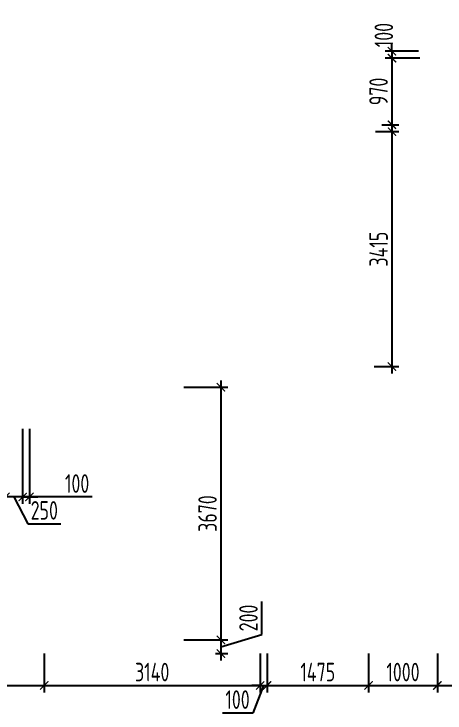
# Model space of a CAD drawing. Header units: millimetres. Extents: x -350007 to 536090, y -888 to 198380.
# Drawn here: x 220691 to 226960, y 70133 to 80290 of the extents above; entities that cross this region are included whole.
import ezdxf

# ---------------------------------------------------------------- set-up
doc = ezdxf.new("R2010")
doc.units = ezdxf.units.MM
doc.layers.add('АР_Размеры нов.', color=15, linetype='Continuous', lineweight=0)
doc.styles.add('ISOCPEUR', font='isocpeur.ttf', dxfattribs={"width": 0.7})
doc.dimstyles.new('R_100', dxfattribs={"dimtxt": 270, "dimasz": 120, "dimexe": 100, "dimexo": 0, "dimgap": 60, "dimtad": 1, "dimdec": 0, "dimrnd": 5, "dimzin": 0, "dimdsep": 46, "dimtxsty": 'ISOCPEUR', "dimblk": 'ARCHTICK', "dimcen": 0, "dimdle": 100, "dimclrd": 256, "dimclre": 256, "dimclrt": 256, "dimadec": 0, "dimazin": 0, "dimtfac": 2, "dimtdec": 0, "dimtofl": 0, "dimtmove": 1, "dimatfit": 3, "dimfxl": 1, "dimtvp": 3, "dimtolj": 1, "dimtzin": 0, "dimarcsym": 0})

# ---------------------------------------------------------------- blocks, each defined once
blk = doc.blocks.new('_ArchTick')
at = {"color": 0, "linetype": 'ByBlock', "const_width": 0.15}
blk.add_lwpolyline([(-0.5, -0.5), (0.5, 0.5)], dxfattribs=at)
blk = doc.blocks.new('*D2662')
at = {"layer": 'АР_Размеры нов.', "lineweight": -2, "ltscale": 100, "transparency": 16777216}
for p, q in [((226188, 79748), (226188, 78580)), ((226594, 79648), (226088, 79648)), ((226039, 78680), (226288, 78680))]:
    blk.add_line(p, q, dxfattribs=at)
at = {"layer": 'АР_Размеры нов.', "lineweight": -2, "ltscale": 100, "transparency": 16777216, "xscale": 120, "yscale": 120, "zscale": 120}
for p, rotation in [((226188, 79648), 90), ((226188, 78680), 270)]:
    blk.add_blockref('_ArchTick', p, dxfattribs=dict(at, rotation=rotation))
at = {"layer": 'АР_Размеры нов.', "ltscale": 100, "transparency": 16777216, "insert": (225993, 79164), "char_height": 270, "attachment_point": 5, "rotation": 90, "style": 'ISOCPEUR'}
blk.add_mtext('\\A1;970', dxfattribs=at)
blk = doc.blocks.new('*D2485')
at = {"layer": 'АР_Размеры нов.', "lineweight": -2, "ltscale": 500, "transparency": 16777216}
for p, q in [((226188, 79748), (226188, 79868)), ((226574, 79748), (226088, 79748)), ((226594, 79648), (226088, 79648)), ((226188, 79648), (226188, 79528))]:
    blk.add_line(p, q, dxfattribs=at)
at = {"layer": 'АР_Размеры нов.', "lineweight": -2, "ltscale": 500, "transparency": 16777216, "xscale": 120, "yscale": 120, "zscale": 120}
for p, rotation in [((226188, 79748), 270), ((226188, 79648), 90)]:
    blk.add_blockref('_ArchTick', p, dxfattribs=dict(at, rotation=rotation))
at = {"layer": 'АР_Размеры нов.', "lineweight": 13, "ltscale": 500, "transparency": 16777216, "insert": (226070, 79983), "char_height": 270, "attachment_point": 5, "rotation": 90, "style": 'ISOCPEUR'}
blk.add_mtext('\\A1;100', dxfattribs=at)
blk = doc.blocks.new('*D2488')
at = {"layer": 'АР_Размеры нов.', "lineweight": -2, "ltscale": 500, "transparency": 16777216}
for p, q in [((226188, 78680), (226188, 75066)), ((225949, 78580), (226288, 78580)), ((225927, 75166), (226288, 75166))]:
    blk.add_line(p, q, dxfattribs=at)
at = {"layer": 'АР_Размеры нов.', "lineweight": -2, "ltscale": 500, "transparency": 16777216, "xscale": 120, "yscale": 120, "zscale": 120}
for p, rotation in [((226188, 78580), 90), ((226188, 75166), 270)]:
    blk.add_blockref('_ArchTick', p, dxfattribs=dict(at, rotation=rotation))
at = {"layer": 'АР_Размеры нов.', "lineweight": 13, "ltscale": 500, "transparency": 16777216, "insert": (225993, 76873), "char_height": 270, "attachment_point": 5, "rotation": 90, "style": 'ISOCPEUR'}
blk.add_mtext('\\A1;3415', dxfattribs=at)
blk = doc.blocks.new('*D2497')
at = {"layer": 'АР_Размеры нов.', "lineweight": -2, "ltscale": 500, "transparency": 16777216}
for p, q in [((220566, 74264), (220566, 73172)), ((220816, 74264), (220816, 73172)), ((220916, 73272), (220466, 73272)), ((220691, 73272), (220892, 72882)), ((220892, 72882), (221371, 72882))]:
    blk.add_line(p, q, dxfattribs=at)
at = {"layer": 'АР_Размеры нов.', "lineweight": -2, "ltscale": 500, "transparency": 16777216, "xscale": 120, "yscale": 120, "zscale": 120, "rotation": 180}
blk.add_blockref('_ArchTick', (220566, 73272), dxfattribs=at)
at = {"layer": 'АР_Размеры нов.', "lineweight": -2, "ltscale": 500, "transparency": 16777216, "xscale": 120, "yscale": 120, "zscale": 120}
blk.add_blockref('_ArchTick', (220816, 73272), dxfattribs=at)
at = {"layer": 'АР_Размеры нов.', "lineweight": 13, "ltscale": 500, "transparency": 16777216, "insert": (221132, 73077), "char_height": 270, "attachment_point": 5, "style": 'ISOCPEUR'}
blk.add_mtext('\\A1;250', dxfattribs=at)
blk = doc.blocks.new('*D2499')
at = {"layer": 'АР_Размеры нов.', "lineweight": -2, "ltscale": 500, "transparency": 16777216}
for p, q in [((220816, 74264), (220816, 73172)), ((220916, 74264), (220916, 73172)), ((220816, 73272), (220696, 73272)), ((220816, 73272), (220916, 73272)), ((220916, 73272), (221036, 73272)), ((221830, 73272), (220916, 73272))]:
    blk.add_line(p, q, dxfattribs=at)
at = {"layer": 'АР_Размеры нов.', "lineweight": -2, "ltscale": 500, "transparency": 16777216, "xscale": 120, "yscale": 120, "zscale": 120}
blk.add_blockref('_ArchTick', (220816, 73272), dxfattribs=at)
at = {"layer": 'АР_Размеры нов.', "lineweight": -2, "ltscale": 500, "transparency": 16777216, "xscale": 120, "yscale": 120, "zscale": 120, "rotation": 180}
blk.add_blockref('_ArchTick', (220916, 73272), dxfattribs=at)
at = {"layer": 'АР_Размеры нов.', "lineweight": 13, "ltscale": 500, "transparency": 16777216, "insert": (221609, 73467), "char_height": 270, "attachment_point": 5, "style": 'ISOCPEUR'}
blk.add_mtext('\\A1;100', dxfattribs=at)
blk = doc.blocks.new('*D3498')
at = {"layer": 'АР_Размеры нов.', "lineweight": -2, "transparency": 16777216}
for p, q in [((218131, 71065), (218131, 70433)), ((221131, 70996), (221131, 70433)), ((218031, 70533), (221231, 70533))]:
    blk.add_line(p, q, dxfattribs=at)
at = {"layer": 'АР_Размеры нов.', "lineweight": -2, "transparency": 16777216, "xscale": 120, "yscale": 120, "zscale": 120, "rotation": 180}
blk.add_blockref('_ArchTick', (218131, 70533), dxfattribs=at)
at = {"layer": 'АР_Размеры нов.', "lineweight": -2, "transparency": 16777216, "xscale": 120, "yscale": 120, "zscale": 120}
blk.add_blockref('_ArchTick', (221131, 70533), dxfattribs=at)
at = {"layer": 'АР_Размеры нов.', "transparency": 16777216, "insert": (219631, 70728), "char_height": 270, "attachment_point": 5, "style": 'ISOCPEUR'}
blk.add_mtext('\\A1;3000', dxfattribs=at)
blk = doc.blocks.new('*D3499')
at = {"layer": 'АР_Размеры нов.', "lineweight": -2, "transparency": 16777216}
for p, q in [((221131, 70996), (221131, 70433)), ((224271, 70996), (224271, 70433)), ((221031, 70533), (224371, 70533))]:
    blk.add_line(p, q, dxfattribs=at)
at = {"layer": 'АР_Размеры нов.', "lineweight": -2, "transparency": 16777216, "xscale": 120, "yscale": 120, "zscale": 120, "rotation": 180}
blk.add_blockref('_ArchTick', (221131, 70533), dxfattribs=at)
at = {"layer": 'АР_Размеры нов.', "lineweight": -2, "transparency": 16777216, "xscale": 120, "yscale": 120, "zscale": 120}
blk.add_blockref('_ArchTick', (224271, 70533), dxfattribs=at)
at = {"layer": 'АР_Размеры нов.', "transparency": 16777216, "insert": (222701, 70728), "char_height": 270, "attachment_point": 5, "style": 'ISOCPEUR'}
blk.add_mtext('\\A1;3140', dxfattribs=at)
blk = doc.blocks.new('*D3500')
at = {"layer": 'АР_Размеры нов.', "lineweight": -2, "transparency": 16777216}
for p, q in [((224271, 70996), (224271, 70433)), ((224371, 70996), (224371, 70433)), ((224271, 70533), (224151, 70533)), ((224321, 70533), (224163, 70133)), ((224271, 70533), (224371, 70533)), ((224371, 70533), (224491, 70533)), ((224163, 70133), (223721, 70133))]:
    blk.add_line(p, q, dxfattribs=at)
at = {"layer": 'АР_Размеры нов.', "lineweight": -2, "transparency": 16777216, "xscale": 120, "yscale": 120, "zscale": 120}
blk.add_blockref('_ArchTick', (224271, 70533), dxfattribs=at)
at = {"layer": 'АР_Размеры нов.', "lineweight": -2, "transparency": 16777216, "xscale": 120, "yscale": 120, "zscale": 120, "rotation": 180}
blk.add_blockref('_ArchTick', (224371, 70533), dxfattribs=at)
at = {"layer": 'АР_Размеры нов.', "transparency": 16777216, "insert": (223942, 70328), "char_height": 270, "attachment_point": 5, "style": 'ISOCPEUR'}
blk.add_mtext('\\A1;100', dxfattribs=at)
blk = doc.blocks.new('*D3504')
at = {"layer": 'АР_Размеры нов.', "lineweight": -2, "transparency": 16777216}
for p, q in [((223701, 74966), (223701, 71096)), ((223161, 74866), (223801, 74866)), ((223161, 71196), (223801, 71196))]:
    blk.add_line(p, q, dxfattribs=at)
at = {"layer": 'АР_Размеры нов.', "lineweight": -2, "transparency": 16777216, "xscale": 120, "yscale": 120, "zscale": 120}
for p, rotation in [((223701, 74866), 90), ((223701, 71196), 270)]:
    blk.add_blockref('_ArchTick', p, dxfattribs=dict(at, rotation=rotation))
at = {"layer": 'АР_Размеры нов.', "transparency": 16777216, "insert": (223506, 73031), "char_height": 270, "attachment_point": 5, "rotation": 90, "style": 'ISOCPEUR'}
blk.add_mtext('\\A1;3670', dxfattribs=at)
blk = doc.blocks.new('*D3505')
at = {"layer": 'АР_Размеры нов.', "lineweight": -2, "transparency": 16777216}
for p, q in [((224296, 71274), (224296, 71753)), ((223701, 71296), (223701, 70896)), ((223701, 71096), (224296, 71274)), ((223161, 71196), (223801, 71196)), ((223621, 70996), (223801, 70996))]:
    blk.add_line(p, q, dxfattribs=at)
at = {"layer": 'АР_Размеры нов.', "lineweight": -2, "transparency": 16777216, "xscale": 120, "yscale": 120, "zscale": 120}
for p, rotation in [((223701, 71196), 90), ((223701, 70996), 270)]:
    blk.add_blockref('_ArchTick', p, dxfattribs=dict(at, rotation=rotation))
at = {"layer": 'АР_Размеры нов.', "transparency": 16777216, "insert": (224101, 71514), "char_height": 270, "attachment_point": 5, "rotation": 90, "style": 'ISOCPEUR'}
blk.add_mtext('\\A1;200', dxfattribs=at)
blk = doc.blocks.new('*D4373')
at = {"layer": 'АР_Размеры нов.', "lineweight": -2, "transparency": 16777216}
for p, q in [((224371, 70996), (224371, 70433)), ((225848, 70996), (225848, 70433)), ((224271, 70533), (225948, 70533))]:
    blk.add_line(p, q, dxfattribs=at)
at = {"layer": 'АР_Размеры нов.', "lineweight": -2, "transparency": 16777216, "xscale": 120, "yscale": 120, "zscale": 120, "rotation": 180}
blk.add_blockref('_ArchTick', (224371, 70533), dxfattribs=at)
at = {"layer": 'АР_Размеры нов.', "lineweight": -2, "transparency": 16777216, "xscale": 120, "yscale": 120, "zscale": 120}
blk.add_blockref('_ArchTick', (225848, 70533), dxfattribs=at)
at = {"layer": 'АР_Размеры нов.', "transparency": 16777216, "insert": (225109, 70728), "char_height": 270, "attachment_point": 5, "style": 'ISOCPEUR'}
blk.add_mtext('\\A1;1475', dxfattribs=at)
blk = doc.blocks.new('*D4374')
at = {"layer": 'АР_Размеры нов.', "lineweight": -2, "transparency": 16777216}
for p, q in [((225848, 70996), (225848, 70433)), ((226848, 70996), (226848, 70433)), ((225748, 70533), (226948, 70533))]:
    blk.add_line(p, q, dxfattribs=at)
at = {"layer": 'АР_Размеры нов.', "lineweight": -2, "transparency": 16777216, "xscale": 120, "yscale": 120, "zscale": 120, "rotation": 180}
blk.add_blockref('_ArchTick', (225848, 70533), dxfattribs=at)
at = {"layer": 'АР_Размеры нов.', "lineweight": -2, "transparency": 16777216, "xscale": 120, "yscale": 120, "zscale": 120}
blk.add_blockref('_ArchTick', (226848, 70533), dxfattribs=at)
at = {"layer": 'АР_Размеры нов.', "transparency": 16777216, "insert": (226348, 70728), "char_height": 270, "attachment_point": 5, "style": 'ISOCPEUR'}
blk.add_mtext('\\A1;1000', dxfattribs=at)
blk = doc.blocks.new('*D4375')
at = {"layer": 'АР_Размеры нов.', "lineweight": -2, "transparency": 16777216}
for p, q in [((226848, 70996), (226848, 70433)), ((228828, 70996), (228828, 70433)), ((226748, 70533), (228928, 70533))]:
    blk.add_line(p, q, dxfattribs=at)
at = {"layer": 'АР_Размеры нов.', "lineweight": -2, "transparency": 16777216, "xscale": 120, "yscale": 120, "zscale": 120, "rotation": 180}
blk.add_blockref('_ArchTick', (226848, 70533), dxfattribs=at)
at = {"layer": 'АР_Размеры нов.', "lineweight": -2, "transparency": 16777216, "xscale": 120, "yscale": 120, "zscale": 120}
blk.add_blockref('_ArchTick', (228828, 70533), dxfattribs=at)
at = {"layer": 'АР_Размеры нов.', "transparency": 16777216, "insert": (227838, 70728), "char_height": 270, "attachment_point": 5, "style": 'ISOCPEUR'}
blk.add_mtext('\\A1;1980', dxfattribs=at)

msp = doc.modelspace()

# ---------------------------------------------------------------- dimensions: what is measured, and where the dimension line sits
at = {"layer": 'АР_Размеры нов.', "lineweight": 13, "ltscale": 500}
dim = msp.add_linear_dim(base=(226188.4, 79748.5), p1=(226594.3, 79648.4), p2=(226574.3, 79748.5), angle=90, dimstyle='R_100', override={"dimpost": '\\X'}, dxfattribs=at)
dim.commit()
dim.dimension.update_dxf_attribs({"geometry": '*D2485', "text_midpoint": (226265.3, 79983), "dimtype": 160})
at = {"layer": 'АР_Размеры нов.', "ltscale": 100}
dim = msp.add_linear_dim(base=(226188.4, 78680.2), p1=(226594.3, 79648.4), p2=(226038.5, 78680.2), angle=90, dimstyle='R_100', override={"dimpost": '\\X', "dimfxl": 2.5, "dimarcsym": 1}, dxfattribs=at)
dim.commit()
dim.dimension.update_dxf_attribs({"geometry": '*D2662', "text_midpoint": (225993.4, 79164.3)})
at = {"layer": 'АР_Размеры нов.', "lineweight": 13, "ltscale": 500}
dim = msp.add_linear_dim(base=(226188.4, 75165.7), p1=(225948.6, 78580.3), p2=(225927.2, 75165.7), angle=90, dimstyle='R_100', override={"dimpost": '\\X'}, dxfattribs=at)
dim.commit()
dim.dimension.update_dxf_attribs({"geometry": '*D2488', "text_midpoint": (225993.4, 76873)})
at = {"layer": 'АР_Размеры нов.'}
for base, p1, p2, picture, middle in [((223700.9, 71195.7), (223161.3, 74865.7), (223161.3, 71195.7), '*D3504', (223505.9, 73030.7)), ((223700.9, 70995.7), (223161.3, 71195.7), (223620.8, 70995.7), '*D3505', (224100.9, 71334.2))]:
    dim = msp.add_linear_dim(base=base, p1=p1, p2=p2, angle=90, dimstyle='R_100', override={"dimpost": '\\X'}, dxfattribs=at)
    dim.commit()
    dim.dimension.update_dxf_attribs({"geometry": picture, "text_midpoint": middle})
at = {"layer": 'АР_Размеры нов.', "lineweight": 13, "ltscale": 500}
for base, p2, picture, middle in [((220565.6, 73271.9), (220565.6, 74264.5), '*D2497', (220952.1, 72882.4)), ((220915.6, 73271.9), (220915.6, 74264.5), '*D2499', (221609.2, 73171.9))]:
    dim = msp.add_linear_dim(base=base, p1=(220815.6, 74264.5), p2=p2, dimstyle='R_100', override={"dimpost": '\\X'}, dxfattribs=at)
    dim.commit()
    dim.dimension.update_dxf_attribs({"geometry": picture, "text_midpoint": middle, "dimtype": 160})
at = {"layer": 'АР_Размеры нов.'}
for base, p1, p2, picture, middle in [((221130.6, 70532.9), (218130.6, 71064.5), (221130.6, 70995.7), '*D3498', (219630.6, 70727.9)), ((224270.6, 70532.9), (221130.6, 70995.7), (224270.6, 70995.7), '*D3499', (222700.6, 70727.9)), ((225847.6, 70532.9), (224370.6, 70995.7), (225847.6, 70995.7), '*D4373', (225109.1, 70727.9)), ((226847.6, 70532.9), (225847.6, 70995.7), (226847.6, 70995.7), '*D4374', (226347.6, 70727.9)), ((228827.6, 70532.9), (226847.6, 70995.7), (228827.6, 70995.7), '*D4375', (227837.6, 70727.9))]:
    dim = msp.add_linear_dim(base=base, p1=p1, p2=p2, dimstyle='R_100', override={"dimpost": '\\X', "dimfxl": 2.5, "dimarcsym": 2}, dxfattribs=at)
    dim.commit()
    dim.dimension.update_dxf_attribs({"geometry": picture, "text_midpoint": middle})
dim = msp.add_linear_dim(base=(224370.6, 70532.9), p1=(224270.6, 70995.7), p2=(224370.6, 70995.7), dimstyle='R_100', override={"dimpost": '\\X', "dimfxl": 2.5, "dimarcsym": 2}, dxfattribs=at)
dim.commit()
dim.dimension.update_dxf_attribs({"geometry": '*D3500', "text_midpoint": (224102.7, 70132.9), "dimtype": 160})

doc.saveas('drawing.dxf')
